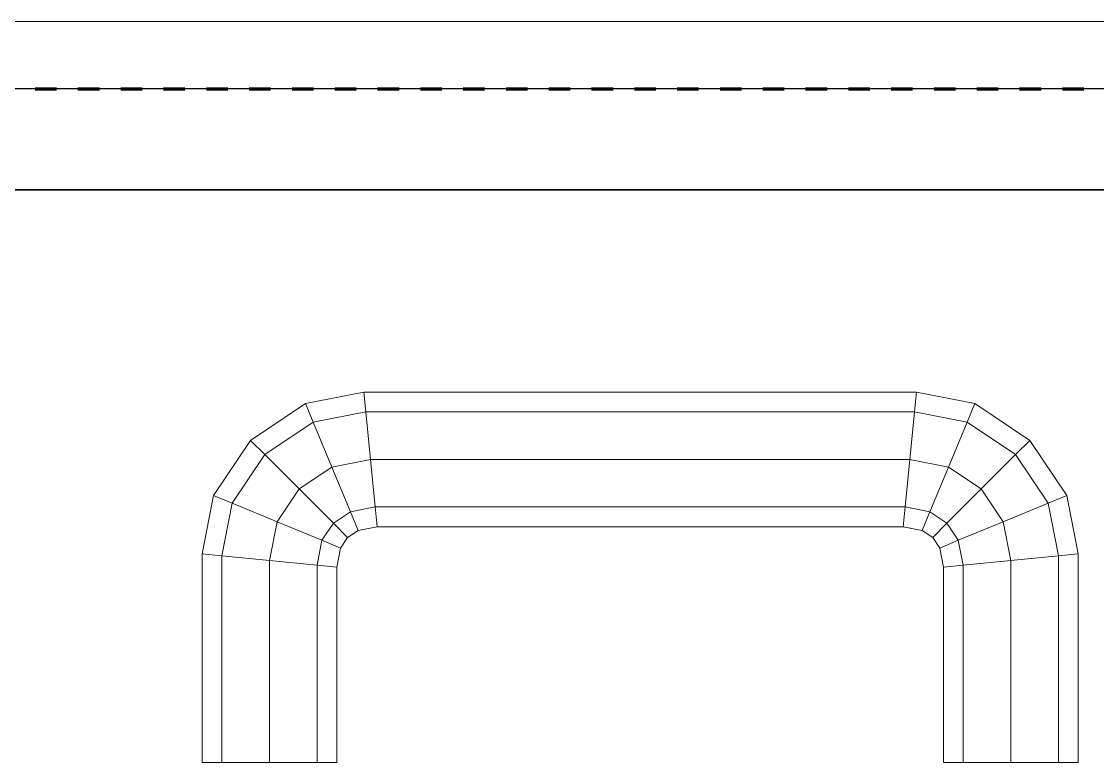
# Model space of a CAD drawing. Header units: millimetres. Extents: x -5300 to 98858, y -5196 to 93886.
# Drawn here: x 8601.2 to 8760.8, y 82535 to 82645 of the extents above; entities that cross this region are included whole.
import ezdxf

# ---------------------------------------------------------------- set-up
doc = ezdxf.new("R2010")
doc.units = ezdxf.units.MM
doc.linetypes.add('Штрих', pattern=[6.35, 3.175, -3.175])
doc.linetypes.add('Штрих_2_', pattern=[6.35, 3.175, -3.175])
for name, color, linetype, lineweight, true_color in [('_Разделитель помещений_', 4, 'Штрих', 70, 0x00ffff), ('Двери', 7, 'Continuous', 18, 0x7f7f7f), ('Стены', 7, 'Continuous', 18, 0x7f7f7f), ('Стены разрез', 7, 'Continuous', 50, 0x7f7f7f)]:
    doc.layers.add(name, color=color, linetype=linetype, lineweight=lineweight, true_color=true_color)

# ---------------------------------------------------------------- blocks, each defined once
blk = doc.blocks.new('СТВ_Перегородка_Кирпич 24316 - СТВ_Перегородка_Кирпич 2-240844-Подвал')
at = {"layer": 'Стены', "color": 254, "true_color": 0xd4d4d4}
blk.add_line((7350, 82620), (11990, 82620), dxfattribs=at)
blk = doc.blocks.new('СТВ_Перегородка_Кирпич 24316 - СТВ_Перегородка_Кирпич 24316-240841-Подвал')
at = {"layer": 'Стены', "color": 254, "true_color": 0xd4d4d4}
for p, q in [((7600, 82635), (9100, 82635)), ((7600, 82620), (9100, 82620)), ((9100, 82620), (7600, 82620))]:
    blk.add_line(p, q, dxfattribs=at)
at = {"layer": 'Стены разрез', "color": 254, "lineweight": 25, "true_color": 0xd4d4d4}
for p, q in [((11870, 82635), (7365, 82635)), ((11890, 82620), (7350, 82620)), ((7365, 82620), (11870, 82620))]:
    blk.add_line(p, q, dxfattribs=at)
blk.add_blockref('СТВ_Перегородка_Кирпич 24316 - СТВ_Перегородка_Кирпич 2-240844-Подвал', (0, 0))
blk = doc.blocks.new('Дп-7 - Дп-7-240879-Подвал')
at = {"layer": 'Двери', "color": 254, "true_color": 0xd4d4d4}
for p, q in [((9100, 82645), (7600, 82645)), ((7600, 82645), (9100, 82645)), ((7700, 82645), (9000, 82645)), ((9000, 82645), (7700, 82645)), ((7600, 82635), (9100, 82635)), ((9100, 82635), (7600, 82635)), ((9100, 82635), (7600, 82635)), ((7600, 82635), (9100, 82635)), ((7700, 82635), (9000, 82635)), ((9000, 82635), (7700, 82635)), ((7700, 82635), (9000, 82635)), ((9000, 82635), (7700, 82635)), ((8643.36, 82588.28), (8652.02, 82590)), ((8652.02, 82590), (8643.36, 82588.28)), ((8652.02, 82590), (8652.3, 82587.07)), ((8652.3, 82587.07), (8652.02, 82590)), ((8652.02, 82590), (8733.98, 82590)), ((8652.3, 82587.07), (8652.02, 82590)), ((8733.98, 82590), (8652.02, 82590)), ((8652.02, 82590), (8652.3, 82587.07)), ((8733.98, 82590), (8733.7, 82587.07)), ((8733.7, 82587.07), (8733.98, 82590)), ((8733.7, 82587.07), (8733.98, 82590)), ((8733.98, 82590), (8733.7, 82587.07)), ((8733.98, 82590), (8742.64, 82588.28)), ((8742.64, 82588.28), (8733.98, 82590)), ((8635.18, 82582.82), (8643.36, 82588.28)), ((8643.36, 82588.28), (8635.18, 82582.82)), ((8643.36, 82588.28), (8644.5, 82585.52)), ((8644.5, 82585.52), (8643.36, 82588.28)), ((8644.5, 82585.52), (8643.36, 82588.28)), ((8643.36, 82588.28), (8644.5, 82585.52)), ((8652.3, 82587.07), (8644.5, 82585.52)), ((8644.5, 82585.52), (8652.3, 82587.07)), ((8644.5, 82585.52), (8652.3, 82587.07)), ((8652.3, 82587.07), (8644.5, 82585.52)), ((8733.7, 82587.07), (8652.3, 82587.07)), ((8652.3, 82587.07), (8653, 82580)), ((8653, 82580), (8652.3, 82587.07)), ((8652.3, 82587.07), (8733.7, 82587.07)), ((8652.3, 82587.07), (8733.7, 82587.07)), ((8653, 82580), (8652.3, 82587.07)), ((8733.7, 82587.07), (8652.3, 82587.07)), ((8652.3, 82587.07), (8653, 82580)), ((8733.7, 82587.07), (8733, 82580)), ((8733, 82580), (8733.7, 82587.07)), ((8733, 82580), (8733.7, 82587.07)), ((8733.7, 82587.07), (8733, 82580)), ((8741.5, 82585.52), (8733.7, 82587.07)), ((8733.7, 82587.07), (8741.5, 82585.52)), ((8733.7, 82587.07), (8741.5, 82585.52)), ((8741.5, 82585.52), (8733.7, 82587.07)), ((8742.64, 82588.28), (8741.5, 82585.52)), ((8741.5, 82585.52), (8742.64, 82588.28)), ((8741.5, 82585.52), (8742.64, 82588.28)), ((8742.64, 82588.28), (8741.5, 82585.52)), ((8742.64, 82588.28), (8750.82, 82582.82)), ((8750.82, 82582.82), (8742.64, 82588.28)), ((8644.5, 82585.52), (8637.3, 82580.7)), ((8637.3, 82580.7), (8644.5, 82585.52)), ((8637.3, 82580.7), (8644.5, 82585.52)), ((8644.5, 82585.52), (8637.3, 82580.7)), ((8644.5, 82585.52), (8647.26, 82578.86)), ((8647.26, 82578.86), (8644.5, 82585.52)), ((8647.26, 82578.86), (8644.5, 82585.52)), ((8644.5, 82585.52), (8647.26, 82578.86)), ((8741.5, 82585.52), (8738.74, 82578.86)), ((8738.74, 82578.86), (8741.5, 82585.52)), ((8738.74, 82578.86), (8741.5, 82585.52)), ((8741.5, 82585.52), (8738.74, 82578.86)), ((8748.7, 82580.7), (8741.5, 82585.52)), ((8741.5, 82585.52), (8748.7, 82580.7)), ((8741.5, 82585.52), (8748.7, 82580.7)), ((8748.7, 82580.7), (8741.5, 82585.52)), ((8629.72, 82574.64), (8635.18, 82582.82)), ((8635.18, 82582.82), (8629.72, 82574.64)), ((8635.18, 82582.82), (8637.3, 82580.7)), ((8637.3, 82580.7), (8635.18, 82582.82)), ((8637.3, 82580.7), (8635.18, 82582.82)), ((8635.18, 82582.82), (8637.3, 82580.7)), ((8750.82, 82582.82), (8748.7, 82580.7)), ((8748.7, 82580.7), (8750.82, 82582.82)), ((8748.7, 82580.7), (8750.82, 82582.82)), ((8750.82, 82582.82), (8748.7, 82580.7)), ((8750.82, 82582.82), (8756.28, 82574.64)), ((8756.28, 82574.64), (8750.82, 82582.82)), ((8637.3, 82580.7), (8632.48, 82573.5)), ((8632.48, 82573.5), (8637.3, 82580.7)), ((8632.48, 82573.5), (8637.3, 82580.7)), ((8637.3, 82580.7), (8632.48, 82573.5)), ((8637.3, 82580.7), (8642.39, 82575.61)), ((8642.39, 82575.61), (8637.3, 82580.7)), ((8642.39, 82575.61), (8637.3, 82580.7)), ((8637.3, 82580.7), (8642.39, 82575.61)), ((8748.7, 82580.7), (8743.61, 82575.61)), ((8743.61, 82575.61), (8748.7, 82580.7)), ((8743.61, 82575.61), (8748.7, 82580.7)), ((8748.7, 82580.7), (8743.61, 82575.61)), ((8753.52, 82573.5), (8748.7, 82580.7)), ((8748.7, 82580.7), (8753.52, 82573.5)), ((8748.7, 82580.7), (8753.52, 82573.5)), ((8753.52, 82573.5), (8748.7, 82580.7)), ((8653, 82580), (8647.26, 82578.86)), ((8647.26, 82578.86), (8653, 82580)), ((8647.26, 82578.86), (8653, 82580)), ((8653, 82580), (8647.26, 82578.86)), ((8733, 82580), (8653, 82580)), ((8653, 82580), (8653.7, 82572.93)), ((8653.7, 82572.93), (8653, 82580)), ((8653, 82580), (8733, 82580)), ((8653, 82580), (8733, 82580)), ((8653.7, 82572.93), (8653, 82580)), ((8733, 82580), (8653, 82580)), ((8653, 82580), (8653.7, 82572.93)), ((8733, 82580), (8732.3, 82572.93)), ((8732.3, 82572.93), (8733, 82580)), ((8732.3, 82572.93), (8733, 82580)), ((8733, 82580), (8732.3, 82572.93)), ((8738.74, 82578.86), (8733, 82580)), ((8733, 82580), (8738.74, 82578.86)), ((8733, 82580), (8738.74, 82578.86)), ((8738.74, 82578.86), (8733, 82580)), ((8647.26, 82578.86), (8642.39, 82575.61)), ((8642.39, 82575.61), (8647.26, 82578.86)), ((8642.39, 82575.61), (8647.26, 82578.86)), ((8647.26, 82578.86), (8642.39, 82575.61)), ((8647.26, 82578.86), (8650.02, 82572.2)), ((8650.02, 82572.2), (8647.26, 82578.86)), ((8650.02, 82572.2), (8647.26, 82578.86)), ((8647.26, 82578.86), (8650.02, 82572.2)), ((8738.74, 82578.86), (8735.98, 82572.2)), ((8735.98, 82572.2), (8738.74, 82578.86)), ((8735.98, 82572.2), (8738.74, 82578.86)), ((8738.74, 82578.86), (8735.98, 82572.2)), ((8743.61, 82575.61), (8738.74, 82578.86)), ((8738.74, 82578.86), (8743.61, 82575.61)), ((8738.74, 82578.86), (8743.61, 82575.61)), ((8743.61, 82575.61), (8738.74, 82578.86)), ((8628, 82565.98), (8629.72, 82574.64)), ((8629.72, 82574.64), (8628, 82565.98)), ((8629.72, 82574.64), (8632.48, 82573.5)), ((8632.48, 82573.5), (8629.72, 82574.64)), ((8632.48, 82573.5), (8629.72, 82574.64)), ((8629.72, 82574.64), (8632.48, 82573.5)), ((8642.39, 82575.61), (8639.14, 82570.74)), ((8639.14, 82570.74), (8642.39, 82575.61)), ((8639.14, 82570.74), (8642.39, 82575.61)), ((8642.39, 82575.61), (8639.14, 82570.74)), ((8642.39, 82575.61), (8647.49, 82570.51)), ((8647.49, 82570.51), (8642.39, 82575.61)), ((8647.49, 82570.51), (8642.39, 82575.61)), ((8642.39, 82575.61), (8647.49, 82570.51)), ((8743.61, 82575.61), (8738.51, 82570.51)), ((8738.51, 82570.51), (8743.61, 82575.61)), ((8738.51, 82570.51), (8743.61, 82575.61)), ((8743.61, 82575.61), (8738.51, 82570.51)), ((8746.86, 82570.74), (8743.61, 82575.61)), ((8743.61, 82575.61), (8746.86, 82570.74)), ((8743.61, 82575.61), (8746.86, 82570.74)), ((8746.86, 82570.74), (8743.61, 82575.61)), ((8756.28, 82574.64), (8753.52, 82573.5)), ((8753.52, 82573.5), (8756.28, 82574.64)), ((8753.52, 82573.5), (8756.28, 82574.64)), ((8756.28, 82574.64), (8753.52, 82573.5)), ((8756.28, 82574.64), (8758, 82565.98)), ((8758, 82565.98), (8756.28, 82574.64)), ((8632.48, 82573.5), (8630.93, 82565.7)), ((8630.93, 82565.7), (8632.48, 82573.5)), ((8630.93, 82565.7), (8632.48, 82573.5)), ((8632.48, 82573.5), (8630.93, 82565.7)), ((8632.48, 82573.5), (8639.14, 82570.74)), ((8639.14, 82570.74), (8632.48, 82573.5)), ((8639.14, 82570.74), (8632.48, 82573.5)), ((8632.48, 82573.5), (8639.14, 82570.74)), ((8653.7, 82572.93), (8650.02, 82572.2)), ((8650.02, 82572.2), (8653.7, 82572.93)), ((8650.02, 82572.2), (8653.7, 82572.93)), ((8653.7, 82572.93), (8650.02, 82572.2)), ((8732.3, 82572.93), (8653.7, 82572.93)), ((8653.7, 82572.93), (8653.98, 82570)), ((8653.98, 82570), (8653.7, 82572.93)), ((8653.7, 82572.93), (8732.3, 82572.93)), ((8653.7, 82572.93), (8732.3, 82572.93)), ((8653.98, 82570), (8653.7, 82572.93)), ((8732.3, 82572.93), (8653.7, 82572.93)), ((8653.7, 82572.93), (8653.98, 82570)), ((8732.3, 82572.93), (8732.02, 82570)), ((8732.02, 82570), (8732.3, 82572.93)), ((8732.02, 82570), (8732.3, 82572.93)), ((8732.3, 82572.93), (8732.02, 82570)), ((8735.98, 82572.2), (8732.3, 82572.93)), ((8732.3, 82572.93), (8735.98, 82572.2)), ((8732.3, 82572.93), (8735.98, 82572.2)), ((8735.98, 82572.2), (8732.3, 82572.93)), ((8753.52, 82573.5), (8746.86, 82570.74)), ((8746.86, 82570.74), (8753.52, 82573.5)), ((8746.86, 82570.74), (8753.52, 82573.5)), ((8753.52, 82573.5), (8746.86, 82570.74)), ((8755.07, 82565.7), (8753.52, 82573.5)), ((8753.52, 82573.5), (8755.07, 82565.7)), ((8753.52, 82573.5), (8755.07, 82565.7)), ((8755.07, 82565.7), (8753.52, 82573.5)), ((8650.02, 82572.2), (8647.49, 82570.51)), ((8647.49, 82570.51), (8650.02, 82572.2)), ((8647.49, 82570.51), (8650.02, 82572.2)), ((8650.02, 82572.2), (8647.49, 82570.51)), ((8650.02, 82572.2), (8651.16, 82569.44)), ((8651.16, 82569.44), (8650.02, 82572.2)), ((8651.16, 82569.44), (8650.02, 82572.2)), ((8650.02, 82572.2), (8651.16, 82569.44)), ((8735.98, 82572.2), (8734.84, 82569.44)), ((8734.84, 82569.44), (8735.98, 82572.2)), ((8734.84, 82569.44), (8735.98, 82572.2)), ((8735.98, 82572.2), (8734.84, 82569.44)), ((8738.51, 82570.51), (8735.98, 82572.2)), ((8735.98, 82572.2), (8738.51, 82570.51)), ((8735.98, 82572.2), (8738.51, 82570.51)), ((8738.51, 82570.51), (8735.98, 82572.2)), ((8639.14, 82570.74), (8638, 82565)), ((8638, 82565), (8639.14, 82570.74)), ((8638, 82565), (8639.14, 82570.74)), ((8639.14, 82570.74), (8638, 82565)), ((8639.14, 82570.74), (8645.8, 82567.98)), ((8645.8, 82567.98), (8639.14, 82570.74)), ((8645.8, 82567.98), (8639.14, 82570.74)), ((8639.14, 82570.74), (8645.8, 82567.98)), ((8647.49, 82570.51), (8645.8, 82567.98)), ((8645.8, 82567.98), (8647.49, 82570.51)), ((8645.8, 82567.98), (8647.49, 82570.51)), ((8647.49, 82570.51), (8645.8, 82567.98)), ((8647.49, 82570.51), (8649.6, 82568.4)), ((8649.6, 82568.4), (8647.49, 82570.51)), ((8649.6, 82568.4), (8647.49, 82570.51)), ((8647.49, 82570.51), (8649.6, 82568.4)), ((8653.98, 82570), (8651.16, 82569.44)), ((8651.16, 82569.44), (8653.98, 82570)), ((8732.02, 82570), (8653.98, 82570)), ((8653.98, 82570), (8732.02, 82570)), ((8734.84, 82569.44), (8732.02, 82570)), ((8732.02, 82570), (8734.84, 82569.44)), ((8738.51, 82570.51), (8736.4, 82568.4)), ((8736.4, 82568.4), (8738.51, 82570.51)), ((8736.4, 82568.4), (8738.51, 82570.51)), ((8738.51, 82570.51), (8736.4, 82568.4)), ((8740.2, 82567.98), (8738.51, 82570.51)), ((8738.51, 82570.51), (8740.2, 82567.98)), ((8738.51, 82570.51), (8740.2, 82567.98)), ((8740.2, 82567.98), (8738.51, 82570.51)), ((8746.86, 82570.74), (8740.2, 82567.98)), ((8740.2, 82567.98), (8746.86, 82570.74)), ((8740.2, 82567.98), (8746.86, 82570.74)), ((8746.86, 82570.74), (8740.2, 82567.98)), ((8748, 82565), (8746.86, 82570.74)), ((8746.86, 82570.74), (8748, 82565)), ((8746.86, 82570.74), (8748, 82565)), ((8748, 82565), (8746.86, 82570.74)), ((8645.8, 82567.98), (8645.07, 82564.3)), ((8645.07, 82564.3), (8645.8, 82567.98)), ((8645.07, 82564.3), (8645.8, 82567.98)), ((8645.8, 82567.98), (8645.07, 82564.3)), ((8645.8, 82567.98), (8648.56, 82566.84)), ((8648.56, 82566.84), (8645.8, 82567.98)), ((8648.56, 82566.84), (8645.8, 82567.98)), ((8645.8, 82567.98), (8648.56, 82566.84)), ((8649.6, 82568.4), (8648.56, 82566.84)), ((8648.56, 82566.84), (8649.6, 82568.4)), ((8651.16, 82569.44), (8649.6, 82568.4)), ((8649.6, 82568.4), (8651.16, 82569.44)), ((8736.4, 82568.4), (8734.84, 82569.44)), ((8734.84, 82569.44), (8736.4, 82568.4)), ((8737.44, 82566.84), (8736.4, 82568.4)), ((8736.4, 82568.4), (8737.44, 82566.84)), ((8740.2, 82567.98), (8737.44, 82566.84)), ((8737.44, 82566.84), (8740.2, 82567.98)), ((8737.44, 82566.84), (8740.2, 82567.98)), ((8740.2, 82567.98), (8737.44, 82566.84)), ((8740.93, 82564.3), (8740.2, 82567.98)), ((8740.2, 82567.98), (8740.93, 82564.3)), ((8740.2, 82567.98), (8740.93, 82564.3)), ((8740.93, 82564.3), (8740.2, 82567.98)), ((8648.56, 82566.84), (8648, 82564.02)), ((8648, 82564.02), (8648.56, 82566.84)), ((8738, 82564.02), (8737.44, 82566.84)), ((8737.44, 82566.84), (8738, 82564.02)), ((8628, 82535), (8628, 82565.98)), ((8628, 82565.98), (8630.93, 82565.7)), ((8630.93, 82565.7), (8628, 82565.98)), ((8628, 82565.98), (8628, 82535)), ((8630.93, 82565.7), (8628, 82565.98)), ((8628, 82565.98), (8630.93, 82565.7)), ((8630.93, 82565.7), (8630.93, 82535)), ((8630.93, 82535), (8630.93, 82565.7)), ((8630.93, 82535), (8630.93, 82565.7)), ((8630.93, 82565.7), (8638, 82565)), ((8638, 82565), (8630.93, 82565.7)), ((8630.93, 82565.7), (8630.93, 82535)), ((8638, 82565), (8630.93, 82565.7)), ((8630.93, 82565.7), (8638, 82565)), ((8638, 82565), (8638, 82535)), ((8638, 82535), (8638, 82565)), ((8638, 82535), (8638, 82565)), ((8638, 82565), (8645.07, 82564.3)), ((8645.07, 82564.3), (8638, 82565)), ((8638, 82565), (8638, 82535)), ((8645.07, 82564.3), (8638, 82565)), ((8638, 82565), (8645.07, 82564.3)), ((8748, 82565), (8740.93, 82564.3)), ((8740.93, 82564.3), (8748, 82565)), ((8748, 82565), (8740.93, 82564.3)), ((8740.93, 82564.3), (8748, 82565)), ((8755.07, 82565.7), (8748, 82565)), ((8748, 82565), (8755.07, 82565.7)), ((8748, 82565), (8755.07, 82565.7)), ((8755.07, 82565.7), (8748, 82565)), ((8748, 82535), (8748, 82565)), ((8748, 82565), (8748, 82535)), ((8748, 82535), (8748, 82565)), ((8748, 82565), (8748, 82535)), ((8758, 82565.98), (8755.07, 82565.7)), ((8755.07, 82565.7), (8758, 82565.98)), ((8755.07, 82565.7), (8758, 82565.98)), ((8758, 82565.98), (8755.07, 82565.7)), ((8755.07, 82535), (8755.07, 82565.7)), ((8755.07, 82565.7), (8755.07, 82535)), ((8755.07, 82565.7), (8755.07, 82535)), ((8755.07, 82535), (8755.07, 82565.7)), ((8758, 82565.98), (8758, 82535)), ((8758, 82535), (8758, 82565.98)), ((8645.07, 82564.3), (8645.07, 82535)), ((8645.07, 82535), (8645.07, 82564.3)), ((8645.07, 82535), (8645.07, 82564.3)), ((8645.07, 82564.3), (8648, 82564.02)), ((8648, 82564.02), (8645.07, 82564.3)), ((8645.07, 82564.3), (8645.07, 82535)), ((8648, 82564.02), (8645.07, 82564.3)), ((8645.07, 82564.3), (8648, 82564.02)), ((8648, 82564.02), (8648, 82535)), ((8648, 82535), (8648, 82564.02)), ((8740.93, 82564.3), (8738, 82564.02)), ((8738, 82564.02), (8740.93, 82564.3)), ((8740.93, 82564.3), (8738, 82564.02)), ((8738, 82564.02), (8740.93, 82564.3)), ((8738, 82564.02), (8738, 82535)), ((8738, 82535), (8738, 82564.02)), ((8740.93, 82564.3), (8740.93, 82535)), ((8740.93, 82535), (8740.93, 82564.3)), ((8740.93, 82564.3), (8740.93, 82535)), ((8740.93, 82535), (8740.93, 82564.3)), ((8630.93, 82535), (8628, 82535)), ((8628, 82535), (8630.93, 82535)), ((8638, 82535), (8630.93, 82535)), ((8630.93, 82535), (8638, 82535)), ((8645.07, 82535), (8638, 82535)), ((8638, 82535), (8645.07, 82535)), ((8648, 82535), (8645.07, 82535)), ((8645.07, 82535), (8648, 82535)), ((8740.93, 82535), (8738, 82535)), ((8738, 82535), (8740.93, 82535)), ((8738, 82535), (8740.93, 82535)), ((8740.93, 82535), (8738, 82535)), ((8748, 82535), (8740.93, 82535)), ((8740.93, 82535), (8748, 82535)), ((8740.93, 82535), (8748, 82535)), ((8748, 82535), (8740.93, 82535)), ((8755.07, 82535), (8748, 82535)), ((8748, 82535), (8755.07, 82535)), ((8755.07, 82535), (8748, 82535)), ((8748, 82535), (8755.07, 82535)), ((8758, 82535), (8755.07, 82535)), ((8755.07, 82535), (8758, 82535)), ((8758, 82535), (8755.07, 82535)), ((8755.07, 82535), (8758, 82535))]:
    blk.add_line(p, q, dxfattribs=at)
blk = doc.blocks.new('Дп-7 - Дп-7-240883-Подвал')
blk.add_blockref('Дп-7 - Дп-7-240879-Подвал', (0, 0))

msp = doc.modelspace()

# ---------------------------------------------------------------- linework, layer by layer
at = {"layer": '_Разделитель помещений_', "color": 131, "linetype": 'Штрих_2_', "true_color": 0xaaffff}
msp.add_line((7365, 82635), (11870, 82635), dxfattribs=at)

# ---------------------------------------------------------------- block references
at = {"layer": 'Двери', "color": 254, "true_color": 0xd4d4d4}
msp.add_blockref('Дп-7 - Дп-7-240883-Подвал', (0, 0), dxfattribs=at)
at = {"layer": 'Стены', "color": 254, "true_color": 0xd4d4d4}
msp.add_blockref('СТВ_Перегородка_Кирпич 24316 - СТВ_Перегородка_Кирпич 24316-240841-Подвал', (0, 0), dxfattribs=at)

doc.saveas('drawing.dxf')
